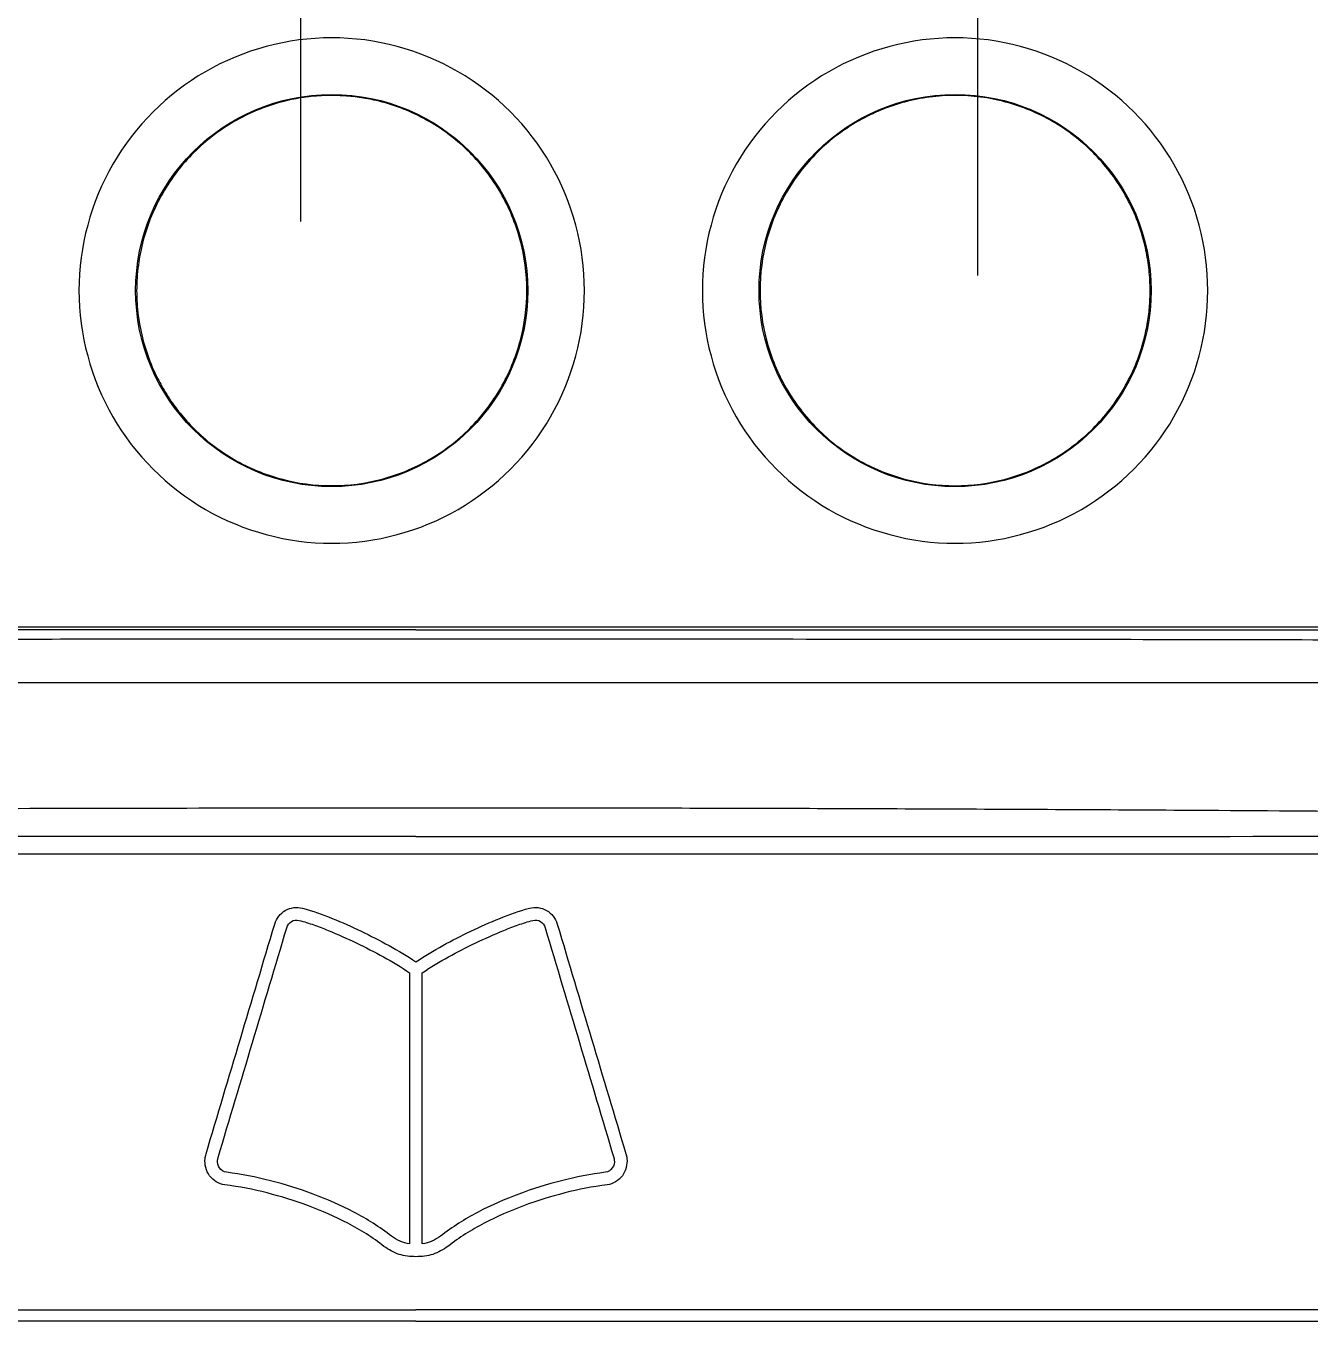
# Model space of a CAD drawing. Header units: inches. Extents: x 15 to 148, y 10 to 111.
# Drawn here: x 141.497 to 142.126, y 104.473 to 105.107 of the extents above; entities that cross this region are included whole.
import ezdxf

# ---------------------------------------------------------------- set-up
doc = ezdxf.new("R2010")
doc.units = ezdxf.units.IN
doc.header["$MEASUREMENT"] = 0
doc.layers.add('BLK_12AWG', color=7, linetype='Continuous')

# ---------------------------------------------------------------- blocks, each defined once
blk = doc.blocks.new('Varia')
at = {"color": 7, "linetype": 'Continuous'}
for p, q in [((162.0741, 106.6676), (164.9272, 106.6676)), ((163.5006, 106.6126), (162.0592, 106.6126)), ((164.9421, 106.6126), (163.5006, 106.6126))]:
    blk.add_line(p, q, dxfattribs=at)
for centre in [(163.4181, 106.9968), (164.0286, 106.9968)]:
    blk.add_circle(centre, 0.192, dxfattribs=at)
for points, knots in [([(163.4181, 107.2443), (163.3749, 107.2443), (163.3318, 107.2327), (163.257, 107.1895), (163.2254, 107.158), (163.1822, 107.0831), (163.1706, 107.04), (163.1706, 106.9536), (163.1822, 106.9105), (163.2254, 106.8356), (163.257, 106.8041), (163.3318, 106.7609), (163.3749, 106.7493), (163.4613, 106.7493), (163.5045, 106.7609), (163.5793, 106.8041), (163.6109, 106.8356), (163.6325, 106.8731)], [0, 0, 0, 0, 0.125, 0.125, 0.25, 0.25, 0.375, 0.375, 0.5, 0.5, 0.625, 0.625, 0.75, 0.75, 0.875, 0.875, 1, 1, 1, 1]), ([(163.6325, 106.8731), (163.6541, 106.9105), (163.6656, 106.9536), (163.6656, 107.04), (163.6541, 107.0831), (163.6109, 107.158), (163.5793, 107.1895), (163.5045, 107.2327), (163.4613, 107.2443), (163.4181, 107.2443)], [0, 0, 0, 0, 0.25, 0.25, 0.5, 0.5, 0.75, 0.75, 1, 1, 1, 1]), ([(164.2761, 106.9968), (164.2761, 107.04), (164.2646, 107.0831), (164.2214, 107.158), (164.1898, 107.1895), (164.115, 107.2327), (164.0718, 107.2443), (163.9854, 107.2443), (163.9423, 107.2327), (163.8675, 107.1895), (163.8359, 107.158), (163.7927, 107.0831), (163.7811, 107.04), (163.7811, 106.9536), (163.7927, 106.9105), (163.8359, 106.8356), (163.8675, 106.8041), (163.9049, 106.7825)], [0, 0, 0, 0, 0.125, 0.125, 0.25, 0.25, 0.375, 0.375, 0.5, 0.5, 0.625, 0.625, 0.75, 0.75, 0.875, 0.875, 1, 1, 1, 1]), ([(163.4181, 107.1879), (163.4148, 107.1878), (163.4081, 107.1877), (163.3981, 107.1869), (163.3882, 107.1856), (163.3784, 107.1838), (163.3638, 107.1803), (163.3448, 107.1738), (163.3223, 107.1627), (163.3015, 107.1488), (163.2764, 107.1268), (163.2508, 107.0934), (163.2347, 107.0545), (163.2282, 107.0218), (163.2265, 106.9968), (163.2282, 106.9718), (163.2325, 106.9499), (163.2384, 106.9314), (163.2447, 106.9159), (163.25, 106.9062), (163.2527, 106.9013)], [0, 0, 0, 0, 0.025106, 0.050103, 0.075059, 0.100044, 0.125126, 0.187614, 0.250178, 0.312666, 0.37523, 0.500012, 0.624794, 0.687282, 0.749846, 0.812334, 0.874899, 0.916602, 0.958196, 1, 1, 1, 1]), ([(163.2527, 106.9013), (163.2544, 106.8984), (163.2578, 106.8927), (163.2635, 106.8844), (163.2696, 106.8765), (163.2761, 106.8689), (163.2864, 106.858), (163.3015, 106.8448), (163.3223, 106.8309), (163.3448, 106.8198), (163.3764, 106.8091), (163.4181, 106.8035), (163.4681, 106.8101), (163.5148, 106.8294), (163.5548, 106.8601), (163.5855, 106.9002), (163.6048, 106.9468), (163.6114, 106.9968), (163.6048, 107.0468), (163.5855, 107.0934), (163.5599, 107.1268), (163.5348, 107.1488), (163.5139, 107.1627), (163.4915, 107.1738), (163.4704, 107.181), (163.4514, 107.1852), (163.4348, 107.1874), (163.4237, 107.1877), (163.4181, 107.1879)], [0, 0, 0, 0, 0.012564, 0.025073, 0.037562, 0.050066, 0.062618, 0.093889, 0.125198, 0.156469, 0.187779, 0.250224, 0.31267, 0.375115, 0.437561, 0.500006, 0.562452, 0.624897, 0.687343, 0.749788, 0.812233, 0.843505, 0.874814, 0.906085, 0.937395, 0.958264, 0.97908, 1, 1, 1, 1]), ([(164.2197, 106.9968), (164.2196, 107.0001), (164.2195, 107.0068), (164.2187, 107.0168), (164.2174, 107.0267), (164.2156, 107.0365), (164.2121, 107.0511), (164.2057, 107.0701), (164.1946, 107.0926), (164.1807, 107.1134), (164.1586, 107.1385), (164.1253, 107.1642), (164.0864, 107.1803), (164.0537, 107.1868), (164.0286, 107.1884), (164.0036, 107.1868), (163.9818, 107.1824), (163.9632, 107.1766), (163.9478, 107.1702), (163.938, 107.1649), (163.9331, 107.1623)], [0, 0, 0, 0, 0.025106, 0.050103, 0.075059, 0.100044, 0.125126, 0.187614, 0.250178, 0.312666, 0.37523, 0.500012, 0.624794, 0.687282, 0.749846, 0.812334, 0.874899, 0.916602, 0.958196, 1, 1, 1, 1]), ([(163.9331, 107.1623), (163.9302, 107.1605), (163.9245, 107.1571), (163.9163, 107.1514), (163.9083, 107.1454), (163.9007, 107.1389), (163.8899, 107.1285), (163.8766, 107.1135), (163.8627, 107.0926), (163.8516, 107.0701), (163.8409, 107.0385), (163.8354, 106.9968), (163.842, 106.9468), (163.8613, 106.9002), (163.892, 106.8601), (163.932, 106.8294), (163.9786, 106.8101), (164.0286, 106.8035), (164.0787, 106.8101), (164.1253, 106.8294), (164.1586, 106.8551), (164.1807, 106.8801), (164.1946, 106.901), (164.2057, 106.9235), (164.2128, 106.9446), (164.217, 106.9636), (164.2193, 106.9801), (164.2196, 106.9912), (164.2197, 106.9968)], [0, 0, 0, 0, 0.012564, 0.0250734, 0.0375625, 0.0500658, 0.0626176, 0.0938888, 0.1251982, 0.1564695, 0.1877788, 0.2502243, 0.3126698, 0.3751152, 0.4375607, 0.5000061, 0.5624516, 0.6248971, 0.6873425, 0.749788, 0.8122335, 0.8435047, 0.8748141, 0.9060853, 0.9373947, 0.9582644, 0.9790795, 1, 1, 1, 1]), ([(163.9049, 106.7825), (163.9423, 106.7609), (163.9854, 106.7493), (164.0718, 106.7493), (164.115, 106.7609), (164.1898, 106.8041), (164.2214, 106.8356), (164.2646, 106.9105), (164.2761, 106.9536), (164.2761, 106.9968)], [0, 0, 0, 0, 0.25, 0.25, 0.5, 0.5, 0.75, 0.75, 1, 1, 1, 1]), ([(163.5006, 106.6554), (163.409, 106.6554), (163.2306, 106.6553), (162.9704, 106.6551), (162.7252, 106.6548), (162.4949, 106.6543), (162.2796, 106.6536), (162.141, 106.6528), (162.0743, 106.6525)], [0, 0, 0, 0, 0.192808, 0.375193, 0.547135, 0.708609, 0.859578, 1, 1, 1, 1]), ([(163.5006, 106.6644), (163.5833, 106.6644), (163.7453, 106.6644), (163.9831, 106.6644), (164.2003, 106.6644), (164.395, 106.6644), (164.5751, 106.6644), (164.7507, 106.6644), (164.8695, 106.6644), (164.9272, 106.6643)], [0, 0, 0, 0, 0.1739296, 0.3405959, 0.4999997, 0.630715, 0.7500006, 0.8786787, 1, 1, 1, 1]), ([(164.927, 106.6525), (164.8774, 106.6527), (164.7754, 106.6533), (164.6181, 106.6539), (164.4524, 106.6544), (164.2783, 106.6548), (164.0957, 106.6551), (163.9048, 106.6552), (163.7055, 106.6554), (163.5699, 106.6554), (163.5006, 106.6554)], [0, 0, 0, 0, 0.104326, 0.214591, 0.330776, 0.452865, 0.580842, 0.714696, 0.854417, 1, 1, 1, 1]), ([(162.0011, 106.4807), (162.0613, 106.4815), (162.1832, 106.4831), (162.3683, 106.4851), (162.558, 106.4867), (162.81, 106.4885), (163.1247, 106.49), (163.3746, 106.4902), (163.5006, 106.4903)], [0, 0, 0, 0, 0.120443, 0.243908, 0.370419, 0.499999, 0.747926, 1, 1, 1, 1]), ([(163.5006, 106.4903), (163.5849, 106.4903), (163.7524, 106.4902), (164.0024, 106.4894), (164.2961, 106.4879), (164.6284, 106.4854), (164.8783, 106.4823), (165.0002, 106.4807)], [0, 0, 0, 0, 0.16852, 0.335166, 0.500001, 0.756091, 1, 1, 1, 1]), ([(163.5006, 106.462), (163.264, 106.462), (163.0277, 106.4621), (162.5556, 106.4624), (162.3205, 106.4627), (162.0862, 106.4631)], [0, 0, 0, 0, 0.5, 0.5, 1, 1, 1, 1]), ([(163.5006, 106.462), (163.7373, 106.462), (163.9736, 106.4621), (164.4457, 106.4624), (164.6808, 106.4627), (164.915, 106.4631)], [0, 0, 0, 0, 0.5, 0.5, 1, 1, 1, 1]), ([(163.5006, 106.4447), (163.2294, 106.4447), (162.9586, 106.4447), (162.4178, 106.4447), (162.1488, 106.4447), (161.881, 106.4447)], [0, 0, 0, 0, 0.5, 0.5, 1, 1, 1, 1]), ([(165.1203, 106.4447), (164.8525, 106.4447), (164.5834, 106.4447), (164.0427, 106.4447), (163.7719, 106.4447), (163.5006, 106.4447)], [0, 0, 0, 0, 0.5, 0.5, 1, 1, 1, 1]), ([(163.3623, 106.3764), (163.3639, 106.3819), (163.3676, 106.3869), (163.3777, 106.3926), (163.3839, 106.3935), (163.3895, 106.3919)], [0, 0, 0, 0, 0.5, 0.5, 1, 1, 1, 1]), ([(163.3895, 106.3919), (163.3995, 106.3894), (163.4091, 106.3858), (163.4282, 106.3781), (163.4376, 106.3739), (163.4561, 106.365), (163.4653, 106.3603), (163.4833, 106.3504), (163.4922, 106.3453), (163.5006, 106.3393)], [0, 0, 0, 0, 0.25, 0.25, 0.5, 0.5, 0.75, 0.75, 1, 1, 1, 1]), ([(163.5006, 106.3393), (163.5091, 106.3453), (163.5179, 106.3504), (163.536, 106.3604), (163.5451, 106.365), (163.5637, 106.3739), (163.5731, 106.3781), (163.5922, 106.3858), (163.6017, 106.3894), (163.6118, 106.3919)], [0, 0, 0, 0, 0.25, 0.25, 0.5, 0.5, 0.75, 0.75, 1, 1, 1, 1]), ([(163.6118, 106.3919), (163.6174, 106.3935), (163.6236, 106.3926), (163.6336, 106.3869), (163.6373, 106.3819), (163.639, 106.3764)], [0, 0, 0, 0, 0.5, 0.5, 1, 1, 1, 1]), ([(163.3741, 106.3728), (163.3749, 106.3753), (163.3764, 106.3776), (163.3809, 106.3803), (163.3837, 106.3808), (163.3862, 106.3799)], [0, 0, 0, 0, 0.5, 0.5, 1, 1, 1, 1]), ([(163.3862, 106.3799), (163.3911, 106.3788), (163.3959, 106.3772), (163.4053, 106.3739), (163.41, 106.3721), (163.4239, 106.3664), (163.4331, 106.3623), (163.4511, 106.3537), (163.4601, 106.3491), (163.4776, 106.3394), (163.4863, 106.3344), (163.4944, 106.3286)], [0, 0, 0, 0, 0.125, 0.125, 0.25, 0.25, 0.5, 0.5, 0.75, 0.75, 1, 1, 1, 1]), ([(163.5068, 106.3286), (163.515, 106.3344), (163.5236, 106.3394), (163.5412, 106.3491), (163.5501, 106.3537), (163.5682, 106.3623), (163.5774, 106.3664), (163.5913, 106.3721), (163.596, 106.3739), (163.6054, 106.3772), (163.6102, 106.3788), (163.6151, 106.3799)], [0, 0, 0, 0, 0.25, 0.25, 0.5, 0.5, 0.75, 0.75, 0.875, 0.875, 1, 1, 1, 1]), ([(163.6151, 106.3799), (163.6176, 106.3808), (163.6204, 106.3803), (163.6248, 106.3776), (163.6264, 106.3753), (163.6271, 106.3728)], [0, 0, 0, 0, 0.5, 0.5, 1, 1, 1, 1]), ([(163.3135, 106.121), (163.3075, 106.1218), (163.3021, 106.1253), (163.295, 106.1347), (163.2935, 106.1409), (163.2941, 106.1469)], [0, 0, 0, 0, 0.5, 0.5, 1, 1, 1, 1]), ([(163.2941, 106.1469), (163.2941, 106.1473), (163.2942, 106.1476), (163.2943, 106.148), (163.2943, 106.1484), (163.2944, 106.1488), (163.2945, 106.1491), (163.2946, 106.1499), (163.2948, 106.1506), (163.295, 106.1513)], [0, 0, 0, 0, 0.00002059741, 0.00002059741, 0.00002059741, 0.00004119612, 0.00004119612, 0.00004119612, 0.00008237658, 0.00008237658, 0.00008237658, 0.00008237658]), ([(163.3151, 106.1333), (163.3123, 106.1336), (163.3098, 106.1353), (163.3068, 106.1399), (163.3061, 106.1428), (163.3064, 106.1455)], [0, 0, 0, 0, 0.5, 0.5, 1, 1, 1, 1]), ([(163.3064, 106.1455), (163.3064, 106.1458), (163.3065, 106.146), (163.3065, 106.1463), (163.3066, 106.1465), (163.3066, 106.1468), (163.3067, 106.147), (163.3067, 106.1472), (163.3068, 106.1475), (163.3068, 106.1477)], [0, 0, 0, 0, 0.00001469565, 0.00001469565, 0.00001469565, 0.00002765644, 0.00002765644, 0.00002765644, 0.00004065368, 0.00004065368, 0.00004065368, 0.00004065368]), ([(163.6949, 106.1455), (163.6952, 106.1427), (163.6945, 106.1399), (163.6914, 106.1353), (163.689, 106.1336), (163.6862, 106.1333)], [0, 0, 0, 0, 0.5, 0.5, 1, 1, 1, 1]), ([(163.7072, 106.1469), (163.7078, 106.1409), (163.7063, 106.1348), (163.6992, 106.1252), (163.6938, 106.1218), (163.6878, 106.121)], [0, 0, 0, 0, 0.5, 0.5, 1, 1, 1, 1]), ([(163.6944, 106.1477), (163.6945, 106.1474), (163.6946, 106.1472), (163.6946, 106.1469), (163.6947, 106.1467), (163.6947, 106.1464), (163.6948, 106.1462), (163.6948, 106.146), (163.6948, 106.1457), (163.6949, 106.1455)], [0, 0, 0, 0, 0.00001470922, 0.00001470922, 0.00001470922, 0.00002766414, 0.00002766414, 0.00002766414, 0.00004064362, 0.00004064362, 0.00004064362, 0.00004064362]), ([(163.7063, 106.1513), (163.7064, 106.1509), (163.7065, 106.1506), (163.7066, 106.1502), (163.7067, 106.1498), (163.7067, 106.1495), (163.7068, 106.1491), (163.707, 106.1484), (163.7071, 106.1476), (163.7072, 106.1469)], [0, 0, 0, 0, 0.00002060056, 0.00002060056, 0.00002060056, 0.00004119926, 0.00004119926, 0.00004119926, 0.00008236528, 0.00008236528, 0.00008236528, 0.00008236528]), ([(163.4766, 106.0707), (163.4652, 106.0799), (163.4528, 106.0875), (163.427, 106.101), (163.4135, 106.1069), (163.3862, 106.1171), (163.3722, 106.1215), (163.3439, 106.1287), (163.3296, 106.1315), (163.3151, 106.1333)], [0, 0, 0, 0, 0.25, 0.25, 0.5, 0.5, 0.75, 0.75, 1, 1, 1, 1]), ([(163.6862, 106.1333), (163.6717, 106.1315), (163.6573, 106.1287), (163.629, 106.1215), (163.615, 106.1171), (163.5877, 106.1069), (163.5743, 106.101), (163.5485, 106.0875), (163.5361, 106.0799), (163.5247, 106.0707)], [0, 0, 0, 0, 0.25, 0.25, 0.5, 0.5, 0.75, 0.75, 1, 1, 1, 1]), ([(163.4693, 106.0607), (163.4583, 106.0696), (163.4463, 106.0769), (163.4213, 106.09), (163.4084, 106.0956), (163.3821, 106.1054), (163.3686, 106.1096), (163.3413, 106.1166), (163.3275, 106.1193), (163.3135, 106.121)], [0, 0, 0, 0, 0.25, 0.25, 0.5, 0.5, 0.75, 0.75, 1, 1, 1, 1]), ([(163.6878, 106.121), (163.6737, 106.1193), (163.6599, 106.1166), (163.6327, 106.1096), (163.6192, 106.1054), (163.5928, 106.0956), (163.5798, 106.0899), (163.5549, 106.0769), (163.543, 106.0696), (163.532, 106.0607)], [0, 0, 0, 0, 0.25, 0.25, 0.5, 0.5, 0.75, 0.75, 1, 1, 1, 1]), ([(163.4944, 106.0633), (163.4912, 106.0637), (163.488, 106.0645), (163.4821, 106.0672), (163.4793, 106.0689), (163.4766, 106.0707)], [0, 0, 0, 0, 0.5, 0.5, 1, 1, 1, 1]), ([(163.5247, 106.0707), (163.522, 106.0689), (163.5192, 106.0672), (163.5133, 106.0645), (163.5101, 106.0637), (163.5068, 106.0633)], [0, 0, 0, 0, 0.5, 0.5, 1, 1, 1, 1]), ([(163.5006, 106.0507), (163.495, 106.0507), (163.4894, 106.0513), (163.4788, 106.0546), (163.474, 106.0576), (163.4693, 106.0607)], [0, 0, 0, 0, 0.5, 0.5, 1, 1, 1, 1]), ([(163.532, 106.0607), (163.5273, 106.0576), (163.5225, 106.0547), (163.5119, 106.0513), (163.5063, 106.0507), (163.5006, 106.0507)], [0, 0, 0, 0, 0.5, 0.5, 1, 1, 1, 1]), ([(161.9729, 105.9986), (162.2256, 105.9986), (162.4798, 105.9986), (162.9895, 105.9986), (163.245, 105.9986), (163.5006, 105.9986)], [0, 0, 0, 0, 0.5, 0.5, 1, 1, 1, 1]), ([(165.0284, 105.9986), (164.7756, 105.9986), (164.5215, 105.9986), (164.0117, 105.9986), (163.7563, 105.9986), (163.5006, 105.9986)], [0, 0, 0, 0, 0.5, 0.5, 1, 1, 1, 1]), ([(163.5006, 105.9876), (163.4752, 105.9876), (163.4247, 105.9876), (163.3491, 105.9876), (163.2742, 105.9876), (163.1999, 105.9876), (163.1262, 105.9876), (163.0532, 105.9876), (162.9808, 105.9876), (162.909, 105.9876), (162.8379, 105.9876), (162.7674, 105.9876), (162.6976, 105.9876), (162.6284, 105.9876), (162.5599, 105.9876), (162.492, 105.9876), (162.4248, 105.9876), (162.3583, 105.9876), (162.2924, 105.9876), (162.2272, 105.9876), (162.1626, 105.9876), (162.0987, 105.9876), (162.0355, 105.9876), (161.9936, 105.9876), (161.9727, 105.9876)], [0, 0, 0, 0, 0.049668, 0.098936, 0.147803, 0.196269, 0.244334, 0.291998, 0.33926, 0.386121, 0.43258, 0.478638, 0.524294, 0.569548, 0.614401, 0.658852, 0.702901, 0.746548, 0.789794, 0.832638, 0.875081, 0.917122, 0.958762, 1, 1, 1, 1]), ([(163.5006, 105.9876), (163.5251, 105.9876), (163.574, 105.9876), (163.6472, 105.9876), (163.7205, 105.9876), (163.7936, 105.9876), (163.8667, 105.9876), (163.9397, 105.9876), (164.0127, 105.9876), (164.0856, 105.9876), (164.1584, 105.9876), (164.2312, 105.9876), (164.3283, 105.9876), (164.4497, 105.9876), (164.5951, 105.9876), (164.74, 105.9876), (164.8845, 105.9876), (164.9806, 105.9876), (165.0286, 105.9876)], [0, 0, 0, 0, 0.047827, 0.095614, 0.143364, 0.191079, 0.238761, 0.286412, 0.334035, 0.381633, 0.429207, 0.476761, 0.524296, 0.619748, 0.715026, 0.810147, 0.905132, 1, 1, 1, 1])]:
    blk.add_open_spline(points, degree=3, knots=knots, dxfattribs=at)
for points in [[(163.5006, 106.6644), (163.2629, 106.6644), (162.7873, 106.6644), (162.3118, 106.6644), (162.0741, 106.6643)], [(163.295, 106.1513), (163.3174, 106.2264), (163.3399, 106.3014), (163.3623, 106.3764)], [(163.639, 106.3764), (163.6614, 106.3014), (163.6838, 106.2264), (163.7063, 106.1513)], [(163.3068, 106.1477), (163.3293, 106.2228), (163.3517, 106.2978), (163.3741, 106.3728)], [(163.6271, 106.3728), (163.6496, 106.2978), (163.672, 106.2228), (163.6944, 106.1477)], [(163.4944, 106.3286), (163.4944, 106.2402), (163.4944, 106.1518), (163.4944, 106.0633)], [(163.5068, 106.0633), (163.5068, 106.1518), (163.5068, 106.2402), (163.5068, 106.3286)]]:
    blk.add_open_spline(points, degree=3, dxfattribs=at)

msp = doc.modelspace()

# ---------------------------------------------------------------- linework, layer by layer
at = {"layer": 'BLK_12AWG'}
for p, q in [((141.63214, 105.01173), (141.63214, 105.83758)), ((141.9636, 104.98523), (141.9636, 105.62433))]:
    msp.add_line(p, q, dxfattribs=at)

# ---------------------------------------------------------------- block references
at = {"layer": 'BLK_12AWG', "xscale": 0.5, "yscale": 0.5, "zscale": 0.5}
msp.add_blockref('Varia', (59.93813, 51.47947), dxfattribs=at)

doc.saveas('drawing.dxf')
